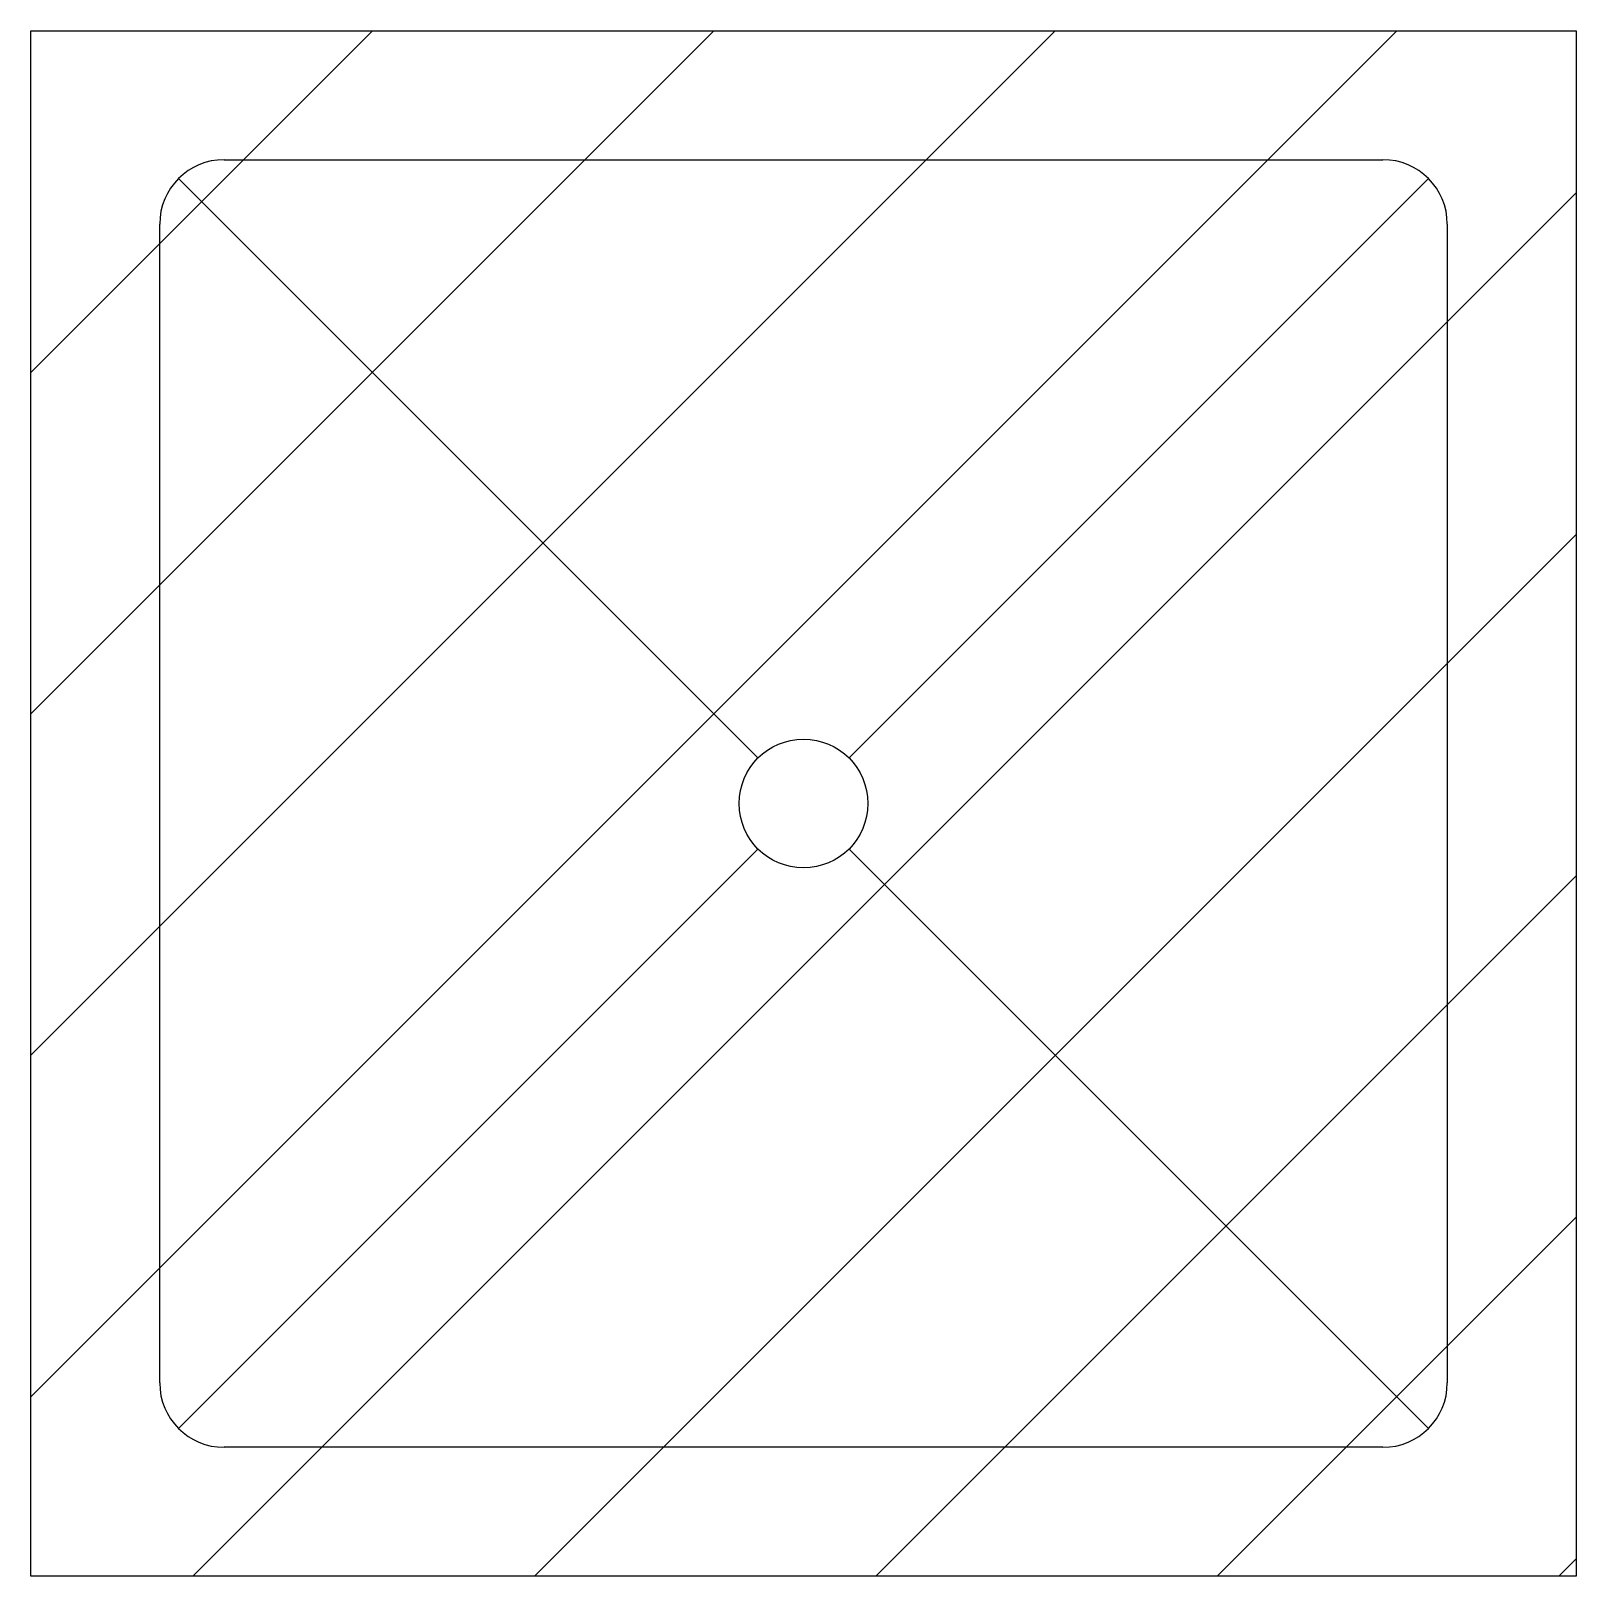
# Model space of a CAD drawing. Extents: x 0 to 24, y -24 to 0.
import ezdxf

# ---------------------------------------------------------------- set-up
doc = ezdxf.new("R2010")
doc.units = 0
doc.header["$LTSCALE"] = 0.375
doc.header["$MEASUREMENT"] = 0
doc.layers.get('0').update_dxf_attribs({"linetype": 'CONTINUOUS'})

msp = doc.modelspace()

# ---------------------------------------------------------------- hatches: boundary and pattern name
h = msp.add_hatch()
h.set_pattern_fill('ANSI31', color=256, scale=30, style=0)
h.paths.add_polyline_path([(0, -24), (0, 0), (24, 0), (24, -24)])

# ---------------------------------------------------------------- linework, layer by layer
for p, q in [((0, 0), (24, 0)), ((0, -24), (0, 0)), ((24, 0), (24, -24)), ((3, -2), (21, -2)), ((2.293, -2.293), (11.293, -11.293)), ((21.707, -2.293), (12.707, -11.293)), ((2, -21), (2, -3)), ((22, -3), (22, -21)), ((11.293, -12.707), (2.293, -21.707)), ((12.707, -12.707), (21.707, -21.707)), ((21, -22), (3, -22)), ((24, -24), (0, -24))]:
    msp.add_line(p, q)
msp.add_circle((12, -12), 1)
for centre, start, end in [((3, -3), 90, 180), ((21, -3), 0, 90), ((3, -21), 180, 270), ((21, -21), 270, 0)]:
    msp.add_arc(centre, 1, start, end)

doc.saveas('drawing.dxf')
